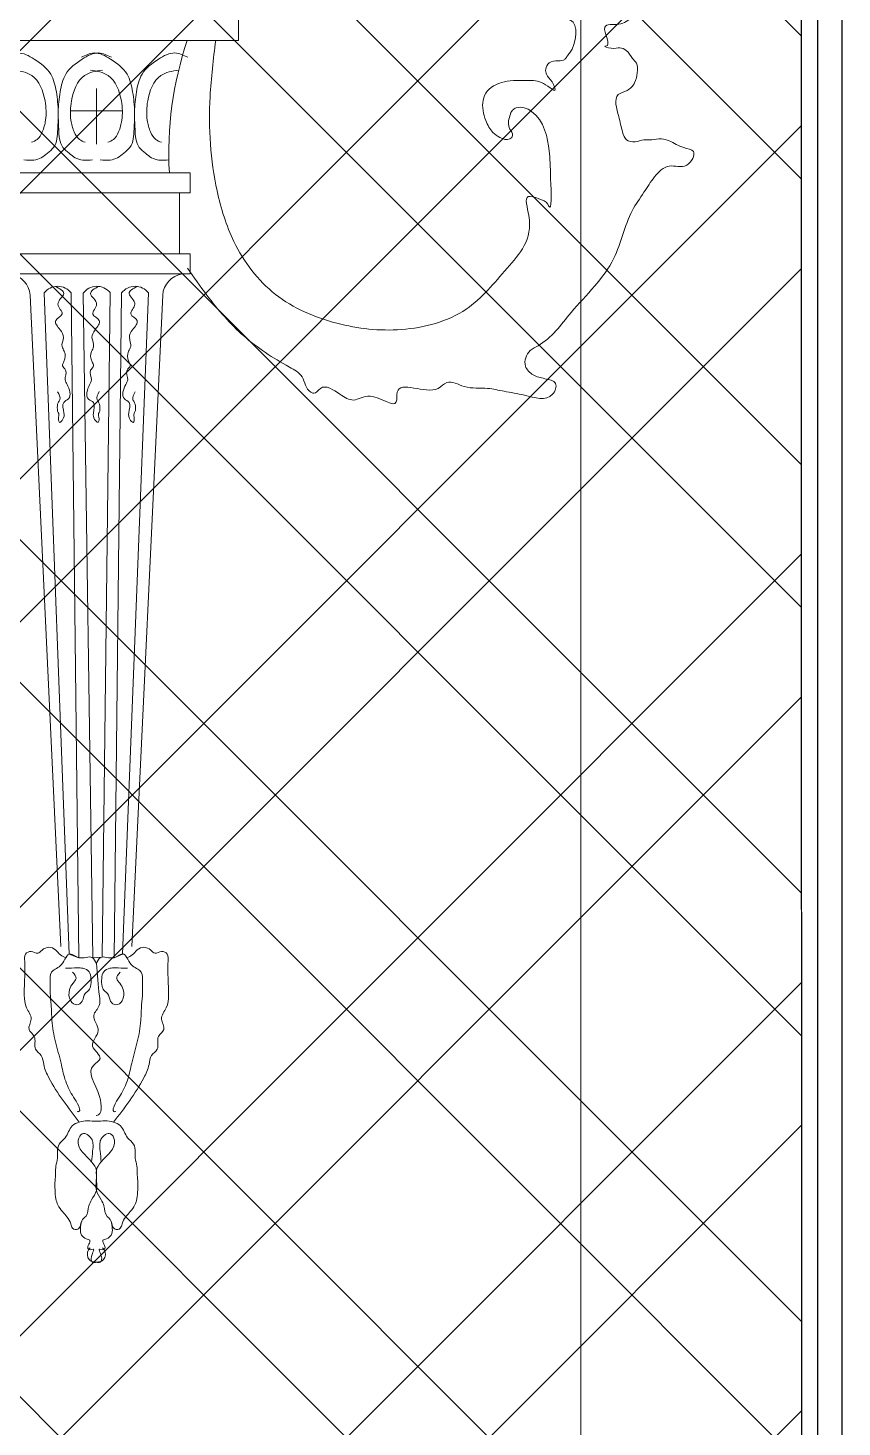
# Model space of a CAD drawing. Header units: inches. Extents: x -12478 to 399182, y -16583 to 525552.
# Drawn here: x 6729.5 to 6981.5, y 20354.8 to 20787.7 of the extents above; entities that cross this region are included whole.
import ezdxf

# ---------------------------------------------------------------- set-up
doc = ezdxf.new("R2010")
doc.units = ezdxf.units.IN
doc.header["$LTSCALE"] = 1000
doc.header["$MEASUREMENT"] = 0
doc.layers.add('8', color=8, linetype='Continuous')
doc.layers.add('brass', color=40, linetype='Continuous')
doc.layers.add('A-GLAZ', color=134, linetype='Continuous', lineweight=18)
doc.layers.add('Wood treillis', color=111, linetype='Continuous', lineweight=0)

# ---------------------------------------------------------------- blocks, each defined once
blk = doc.blocks.new('wall light bronze shadex2')
at = {"layer": 'brass', "color": 1, "lineweight": 0}
for p, q in [((44848.00347421972, 20719.35540843482, 8.133822380670224e-08), (44848.00347421972, 20736.57439663584, 8.133822380670224e-08)), ((44839.9494349842, 20729.64902207125, 8.133822380670224e-08), (44856.05751345524, 20729.64902207125, 8.133822380670224e-08))]:
    blk.add_line(p, q, dxfattribs=at)
at = {"layer": 'brass', "lineweight": 0, "elevation": 8.133822380670224e-08}
for points in [[(44891.96584268559, 20759.1681829001), (44804.04110575384, 20759.1681829001), (44804.04110575384, 20751.4096143681), (44891.96584268559, 20751.4096143681)], [(44877.08575508745, 20710.41267834492), (44818.92119335198, 20710.41267834492), (44818.92119335198, 20704.29017419671), (44877.08575508745, 20704.29017419671)], [(44873.69321257582, 20704.29017419671), (44822.31373586362, 20704.29017419671), (44822.31373586362, 20685.36960586489), (44873.69321257582, 20685.36960586489)], [(44877.08575508745, 20685.36960586489), (44818.92119335198, 20685.36960586489), (44818.92119335198, 20679.17860490154), (44877.08575508745, 20679.17860490154)]]:
    blk.add_lwpolyline(points, close=True, dxfattribs=at)
for points in [[(44821.38422220758, 20679.17860490154, -0.3559020520717641), (44827.4643508694, 20672.61795149169), (44836.98385279487, 20471.02389760107)], [(44874.62272623186, 20679.17860490154, 0.3559020520717641), (44868.54259757003, 20672.61795149169), (44859.02309564456, 20471.02389760107)], [(44831.86221911512, 20673.32365161683, -0.4867066003153375), (44840.19079966219, 20673.32365161683), (44842.53115934457, 20467.57966686551), (44839.55200193181, 20468.68103889803), (44831.86221911512, 20673.32365161683)], [(44852.21872081548, 20673.43187788439, 0.4867066003153375), (44843.89291840681, 20673.21677748757), (44846.89000391075, 20467.51614310224), (44849.80662282796, 20467.79451089944), (44852.21872081548, 20673.43187788439)], [(44864.14472932431, 20673.32365161683, 0.4867066003153375), (44855.81614877724, 20673.32365161683), (44853.47578909487, 20467.57966686551), (44856.11376013418, 20468.72536960255), (44864.14472932431, 20673.32365161683)]]:
    blk.add_lwpolyline(points, format="xyb", dxfattribs=at)
at = {"layer": 'brass', "lineweight": 0}
blk.add_arc((44979.08059553768, 20716.65426636677, 8.133822380670224e-08), 108.6617351266015, 161.3462063263473, 183.2929126112351, dxfattribs=at)
for points, knots in [([(44884.94007830559, 20751.43888303688, 8.133822380670224e-08), (44884.22282194022, 20745.64875075427, 8.133822380670224e-08), (44882.30680827933, 20730.18151604217, 8.133822380670224e-08), (44883.66232732389, 20708.83764034188, 8.133822380670224e-08), (44890.21788598921, 20687.51048942457, 8.133822380670224e-08), (44902.3731034938, 20671.33471838722, 8.133822380670224e-08), (44921.99169083966, 20663.00882006775, 8.133822380670224e-08), (44942.64277668841, 20660.69502330864, 8.133822380670224e-08), (44962.89931398938, 20665.99725295547, 8.133822380670224e-08), (44974.9405104115, 20681.0923310664, 8.133822380670224e-08), (44984.47689387085, 20691.09710817967, 8.133822380670224e-08), (44979.92031933481, 20704.27732411425, 8.133822380670224e-08), (44985.09541457448, 20702.37989265024, 8.133822380670224e-08), (44987.37317914027, 20701.66922618347, 8.133822380670224e-08), (44989.13057014594, 20697.69664140884, 8.133822380670224e-08), (44988.47199273871, 20711.13773199294, 8.133822380670224e-08), (44988.51372499895, 20717.53359273244, 8.133822380670224e-08), (44986.2203760197, 20728.76855777374, 8.133822380670224e-08), (44979.07404183501, 20731.24554589632, 8.133822380670224e-08), (44976.57691518899, 20729.85249369178, 8.133822380670224e-08), (44975.72599505406, 20727.44868815795, 8.133822380670224e-08), (44975.17161503335, 20724.56144981648, 8.133822380670224e-08), (44977.39305184831, 20722.29405785647, 8.133822380670224e-08), (44975.59306361574, 20720.247364263, 8.133822380670224e-08), (44972.95623168897, 20721.28304584353, 8.133822380670224e-08), (44970.21252656916, 20723.08723722382, 8.133822380670224e-08), (44968.151041316, 20727.21546408449, 8.133822380670224e-08), (44967.04835751546, 20731.91531727524, 8.133822380670224e-08), (44968.83717824668, 20736.00391695595, 8.133822380670224e-08), (44971.19299046618, 20737.6250872825, 8.133822380670224e-08), (44973.97780639698, 20738.62438428184, 8.133822380670224e-08), (44976.79427982747, 20739.14118093818, 8.133822380670224e-08), (44979.91224218344, 20738.98922231311, 8.133822380670224e-08), (44983.6854451324, 20739.14542701305, 8.133822380670224e-08), (44986.58124228716, 20738.45269404803, 8.133822380670224e-08), (44990.76488666299, 20734.86275733903, 8.133822380670224e-08), (44989.09419813149, 20739.17765724694, 8.133822380670224e-08), (44987.32633321318, 20740.38856541273, 8.133822380670224e-08), (44986.92431081247, 20742.77737375991, 8.133822380670224e-08), (44988.17303539054, 20745.00028228582, 8.133822380670224e-08), (44990.69080350551, 20745.13945091363, 8.133822380670224e-08), (44992.92693477053, 20745.15080900146, 8.133822380670224e-08), (44993.68076844637, 20746.57143652707, 8.133822380670224e-08), (44996.54024426333, 20749.47118362257, 8.133822380670224e-08), (44997.72857587141, 20758.8276341527, 8.133822380670224e-08), (44991.43601795685, 20757.69003900743, 8.133822380670224e-08), (44988.78242371343, 20758.49776534224, 8.133822380670224e-08), (44986.59539058895, 20760.89003289588, 8.133822380670224e-08), (44985.26731892305, 20763.5483284697, 8.133822380670224e-08), (44983.16606153206, 20766.60273703145, 8.133822380670224e-08), (44983.36594148447, 20770.6662844364, 8.133822380670224e-08), (44980.65270610155, 20774.13351456914, 8.133822380670224e-08), (44978.36899729509, 20777.96968561215, 8.133822380670224e-08), (44974.64674495149, 20780.92220036536, 8.133822380670224e-08), (44971.23473601205, 20784.16413264508, 8.133822380670224e-08), (44966.40633385209, 20785.50454073487, 8.133822380670224e-08), (44963.21147791955, 20787.8169922841, 8.133822380670224e-08), (44959.35609498928, 20787.53765551493, 8.133822380670224e-08), (44956.34190893546, 20787.41144380385, 8.133822380670224e-08), (44953.20061917043, 20785.56216696524, 8.133822380670224e-08), (44949.39128642245, 20788.10908483385, 8.133822380670224e-08), (44950.2447737798, 20791.95576833259, 8.133822380670224e-08), (44950.82767053173, 20794.54516629839, 8.133822380670224e-08), (44953.43719483555, 20796.61074141009, 8.133822380670224e-08), (44947.01494501795, 20798.47066637576, 8.133822380670224e-08), (44945.55007504712, 20802.12346182171, 8.133822380670224e-08), (44942.5821926001, 20804.35309308166, 8.133822380670224e-08), (44941.35143613464, 20806.52877464711, 8.133822380670224e-08), (44940.97584730261, 20809.10254552242, 8.133822380670224e-08), (44939.74832783222, 20812.65431616013, 8.133822380670224e-08), (44960.39254362648, 20811.69997070738, 8.133822380670224e-08), (44972.40920941857, 20813.14069469154, 8.133822380670224e-08), (44995.11553367347, 20812.28253425796, 8.133822380670224e-08), (44986.82579207493, 20814.78666794321, 8.133822380670224e-08), (44991.53474542582, 20822.0344251219, 8.133822380670224e-08), (44983.87770684647, 20822.87796484693, 8.133822380670224e-08), (44981.5258655889, 20826.56515450422, 8.133822380670224e-08), (44978.26904292816, 20832.27285178578, 8.133822380670224e-08), (44982.75949843654, 20832.46622159461, 8.133822380670224e-08), (44986.33206421075, 20835.82973710387, 8.133822380670224e-08), (44985.07127033621, 20844.64794265151, 8.133822380670224e-08), (44985.89764980856, 20854.51913331705, 8.133822380670224e-08), (44985.31944276235, 20857.12729855557, 8.133822380670224e-08)], [0, 0, 0, 0, 17.49990236424679, 46.74765343781912, 63.26857973167697, 84.04651770260459, 104.9968085360046, 125.1362553242204, 146.1506047287612, 164.0126778432578, 181.6792841947638, 187.5601572335103, 190.8927374655013, 194.217492041175, 194.7043210282815, 203.001207882093, 211.7185823916401, 225.0691776796433, 229.984227720652, 231.254333007223, 233.2014671870103, 237.337021683733, 239.4809801364871, 240.8751809892316, 243.9564269965668, 246.6149228054276, 250.9089820743716, 257.2809823293633, 260.3979279620614, 263.66487813057, 265.52609566903, 269.2868791018734, 272.1191799529949, 274.9514808041164, 280.256479546747, 282.7965255007319, 285.5499941447496, 288.511571903655, 290.0506630043465, 292.2921644893511, 295.1987644437053, 297.2072537445478, 298.2959665681403, 299.6902873824785, 309.9226159843792, 313.4154182033601, 316.17102412307, 318.0188424101516, 322.9114096504285, 325.1529111354332, 328.9104627801721, 334.3661530256207, 337.8087960567926, 342.2770728760573, 348.5062222060237, 351.5404366829731, 357.2041057687749, 359.600727082565, 362.897571805541, 366.2795491896837, 369.6330586960723, 373.8563514476156, 376.7807739625196, 377.5955391510632, 382.7852211560331, 387.4104144304287, 390.6697946211021, 393.5048069214281, 394.4836818203177, 398.8989824592128, 399.9276940829084, 450.4305295796378, 451.447371072428, 455.4887959571391, 462.3072169877443, 467.1881388272978, 472.2542057302178, 477.2141088400945, 480.1267656229597, 482.5364829512653, 495.4119164569989, 503.725902422251, 503.725902422251, 503.725902422251, 503.725902422251]), ([(44876.19385957652, 20681.01311356975, 8.133822380670224e-08), (44878.15735980279, 20678.18748885044, 8.133822380670224e-08), (44883.35322549821, 20670.71024675449, 8.133822380670224e-08), (44893.20098359491, 20659.3022316264, 8.133822380670224e-08), (44903.91616653816, 20652.33163978771, 8.133822380670224e-08), (44912.54153260598, 20647.85058476529, 8.133822380670224e-08), (44912.77828849214, 20643.15442197805, 8.133822380670224e-08), (44915.87316559326, 20641.8980759044, 8.133822380670224e-08), (44918.14753835002, 20645.66723292464, 8.133822380670224e-08), (44923.02778864702, 20642.1243390323, 8.133822380670224e-08), (44927.81370270126, 20639.12854469917, 8.133822380670224e-08), (44933.2140288163, 20643.42859881772, 8.133822380670224e-08), (44941.6217242475, 20636.38321198389, 8.133822380670224e-08), (44940.17389935041, 20647.52542564092, 8.133822380670224e-08), (44951.78379187024, 20640.56275344734, 8.133822380670224e-08), (44956.88802763906, 20646.84764492747, 8.133822380670224e-08), (44962.56649830777, 20643.35273383742, 8.133822380670224e-08), (44968.41191604139, 20644.21289644387, 8.133822380670224e-08), (44974.69748159165, 20642.65483059015, 8.133822380670224e-08), (44980.95054156783, 20641.87241453528, 8.133822380670224e-08), (44988.67514734161, 20639.09365875072, 8.133822380670224e-08), (44991.16126471228, 20645.94583422544, 8.133822380670224e-08), (44986.56092625966, 20646.78678180082, 8.133822380670224e-08), (44983.26018863171, 20647.58911316745, 8.133822380670224e-08), (44979.80396602355, 20650.82135517909, 8.133822380670224e-08), (44981.50273339641, 20655.44874896294, 8.133822380670224e-08), (44988.37956275379, 20658.49657749868, 8.133822380670224e-08), (44996.0129904727, 20669.48563731472, 8.133822380670224e-08), (45009.14977521871, 20681.3367629586, 8.133822380670224e-08), (45011.86427277442, 20696.3900996378, 8.133822380670224e-08), (45017.45602107934, 20704.19214418543, 8.133822380670224e-08), (45020.48821589359, 20709.19742722098, 8.133822380670224e-08), (45025.03009554814, 20713.77037027718, 8.133822380670224e-08), (45030.75974682478, 20711.06561278961, 8.133822380670224e-08), (45034.42118252972, 20717.5850281795, 8.133822380670224e-08), (45028.87475669952, 20718.15547893852, 8.133822380670224e-08), (45026.25353233602, 20720.19188887588, 8.133822380670224e-08), (45022.75245685631, 20721.24387099067, 8.133822380670224e-08), (45020.15564910031, 20720.47999472782, 8.133822380670224e-08), (45017.36420728942, 20720.89833818753, 8.133822380670224e-08), (45014.93037859532, 20719.80449215774, 8.133822380670224e-08), (45011.76035112033, 20720.2365068434, 8.133822380670224e-08), (45010.61189876544, 20723.94882997142, 8.133822380670224e-08), (45009.78076103719, 20728.04906048092, 8.133822380670224e-08), (45007.6735614899, 20734.73495183263, 8.133822380670224e-08), (45012.59893991952, 20735.73744789543, 8.133822380670224e-08), (45014.95126587894, 20738.16543846806, 8.133822380670224e-08), (45015.46883797695, 20741.31249517883, 8.133822380670224e-08), (45015.68504156155, 20744.26913057703, 8.133822380670224e-08), (45013.56544585354, 20746.11714627159, 8.133822380670224e-08), (45012.62211333134, 20748.34085992216, 8.133822380670224e-08), (45009.70471272781, 20749.48710374645, 8.133822380670224e-08), (45008.3588244275, 20748.48407527681, 8.133822380670224e-08), (45004.86078663063, 20749.67258156761, 8.133822380670224e-08), (45007.73589911013, 20749.58678240143, 8.133822380670224e-08), (45002.76990488759, 20757.28385451657, 8.133822380670224e-08), (45010.43520232614, 20755.73838674633, 8.133822380670224e-08), (45013.92398299399, 20758.69937275504, 8.133822380670224e-08), (45017.53710484246, 20761.93973428261, 8.133822380670224e-08), (45019.0937591553, 20766.12534126517, 8.133822380670224e-08), (45020.51719573207, 20770.20688537401, 8.133822380670224e-08), (45020.97875136186, 20774.48494829712, 8.133822380670224e-08), (45022.32848217289, 20778.41871843643, 8.133822380670224e-08), (45024.27403646654, 20781.21181240798, 8.133822380670224e-08), (45026.65153297042, 20783.13369898239, 8.133822380670224e-08), (45029.30427335542, 20784.33907175574, 8.133822380670224e-08), (45032.18234930909, 20785.45264816931, 8.133822380670224e-08), (45034.84415772241, 20787.05034405099, 8.133822380670224e-08), (45038.79629919927, 20788.79061339364, 8.133822380670224e-08), (45043.15023417307, 20786.33007716878, 8.133822380670224e-08), (45047.9406404773, 20789.16869047217, 8.133822380670224e-08), (45047.65795373305, 20792.64672990798, 8.133822380670224e-08), (45046.85993449943, 20795.45529326246, 8.133822380670224e-08), (45049.54809717844, 20797.00698791293, 8.133822380670224e-08), (45052.17161951843, 20798.73109673456, 8.133822380670224e-08), (45053.71441476158, 20802.07846946589, 8.133822380670224e-08), (45056.91177008204, 20803.97286323528, 8.133822380670224e-08), (45055.85784906222, 20807.52090138591, 8.133822380670224e-08), (45058.70923188901, 20808.02135992108, 8.133822380670224e-08), (45057.94631214496, 20810.36366022562, 8.133822380670224e-08), (45057.6469707284, 20812.2113028533, 8.133822380670224e-08), (45057.17771168365, 20812.21298774422, 8.133822380670224e-08), (45056.98083152068, 20812.187220218, 8.133822380670224e-08)], [0, 0, 0, 0, 10.34061531667933, 27.36360692744127, 44.45670913771243, 49.38696514434559, 54.9032686283187, 55.85404338538449, 58.43995133133453, 64.71855638917503, 69.29818049417028, 74.54956407391252, 82.86643187910674, 85.88560111345743, 98.57255070461774, 101.8242716762248, 107.3688551076942, 114.6107475445706, 119.8016303294233, 126.2299894087131, 134.9556624571662, 138.3812185638635, 142.0140283636483, 145.8173094894347, 149.4365258323661, 154.4729694667054, 157.3090718278912, 171.7613640410869, 193.1645984939059, 208.9551626167589, 215.7082105453026, 221.5431032482593, 227.1348227953196, 232.5559432323876, 237.2591929875724, 240.4975388641378, 245.4742089933023, 247.9537614441772, 250.9758779560257, 253.3815199474671, 256.1538190055032, 258.926118063511, 261.6136583464349, 266.5686363860819, 273.360926876094, 276.3932758252691, 279.7109624631468, 282.9339259817344, 285.941502112813, 287.7937388921226, 290.9484496421396, 293.0547774704204, 295.7961274975786, 297.7342978440554, 297.8646178466423, 303.7325527010937, 308.2198015703535, 312.8284820115725, 317.9003864042899, 322.342112076896, 326.0040098111064, 330.8697660724484, 335.1722410241978, 338.3349715073404, 340.9482782634625, 344.2382558026624, 347.0395182777287, 350.1660857678883, 353.655840844064, 359.2791719453254, 363.508542174857, 367.2399023869613, 369.0300954866716, 371.4408439785788, 375.1390282824108, 378.7389540920968, 382.0816084946714, 385.2287463690447, 386.1022291683296, 389.5097345158137, 390.3827487254714, 390.918894339993, 390.918894339993, 390.918894339993, 390.918894339993])]:
    blk.add_open_spline(points, degree=3, knots=knots, dxfattribs=at)
for points in [[(44819.74058654527, 20746.24078101111, 8.133822380670224e-08), (44823.67072305864, 20747.54953766599, 8.133822380670224e-08), (44828.76529470547, 20745.65906621902, 8.133822380670224e-08), (44833.85986635226, 20741.00561888853, 8.133822380670224e-08), (44835.60661501703, 20735.4795993699, 8.133822380670224e-08), (44836.18892854837, 20729.37186505918, 8.133822380670224e-08), (44836.04344613018, 20723.99130811435, 8.133822380670224e-08), (44834.73333664929, 20718.31989377348, 8.133822380670224e-08), (44832.84110556634, 20716.57481714877, 8.133822380670224e-08), (44830.94868255407, 20715.1205979201, 8.133822380670224e-08), (44828.61981228728, 20714.39348830577, 8.133822380670224e-08), (44825.56583579557, 20714.45530359101, 8.133822380670224e-08)], [(44852.64164034124, 20746.24078101111, 8.133822380670224e-08), (44848.71150382786, 20747.54953766599, 8.133822380670224e-08), (44843.61693218104, 20745.65906621902, 8.133822380670224e-08), (44838.52236053424, 20741.00561888853, 8.133822380670224e-08), (44836.77561186947, 20735.4795993699, 8.133822380670224e-08), (44836.19329833813, 20729.37186505918, 8.133822380670224e-08), (44836.33878075632, 20723.99130811435, 8.133822380670224e-08), (44837.64889023721, 20718.31989377348, 8.133822380670224e-08), (44839.54112132017, 20716.57481714877, 8.133822380670224e-08), (44841.43354433243, 20715.1205979201, 8.133822380670224e-08), (44843.76241459922, 20714.39348830577, 8.133822380670224e-08), (44846.81639109094, 20714.45530359101, 8.133822380670224e-08)], [(44843.3653080982, 20746.24078101111, 8.133822380670224e-08), (44847.29544461157, 20747.54953766599, 8.133822380670224e-08), (44852.3900162584, 20745.65906621902, 8.133822380670224e-08), (44857.48458790519, 20741.00561888853, 8.133822380670224e-08), (44859.23133656996, 20735.4795993699, 8.133822380670224e-08), (44859.8136501013, 20729.37186505918, 8.133822380670224e-08), (44859.66816768311, 20723.99130811435, 8.133822380670224e-08), (44858.35805820222, 20718.31989377348, 8.133822380670224e-08), (44856.46582711927, 20716.57481714877, 8.133822380670224e-08), (44854.573404107, 20715.1205979201, 8.133822380670224e-08), (44852.24453384021, 20714.39348830577, 8.133822380670224e-08), (44849.1905573485, 20714.45530359101, 8.133822380670224e-08)], [(44876.26636189417, 20746.24078101111, 8.133822380670224e-08), (44872.33622538079, 20747.54953766599, 8.133822380670224e-08), (44867.24165373397, 20745.65906621902, 8.133822380670224e-08), (44862.14708208717, 20741.00561888853, 8.133822380670224e-08), (44860.4003334224, 20735.4795993699, 8.133822380670224e-08), (44859.81801989106, 20729.37186505918, 8.133822380670224e-08), (44859.96350230925, 20723.99130811435, 8.133822380670224e-08), (44861.27361179014, 20718.31989377348, 8.133822380670224e-08), (44863.1658428731, 20716.57481714877, 8.133822380670224e-08), (44865.05826588536, 20715.1205979201, 8.133822380670224e-08), (44867.38713615215, 20714.39348830577, 8.133822380670224e-08), (44870.44111264386, 20714.45530359101, 8.133822380670224e-08)], [(44822.52247478891, 20742.28299483926, 8.133822380670224e-08), (44828.03749875591, 20740.56929891869, 8.133822380670224e-08), (44832.11330961681, 20732.71655573481, 8.133822380670224e-08), (44832.258792035, 20726.75428399789, 8.133822380670224e-08), (44831.23983931976, 20723.11880367778, 8.133822380670224e-08), (44829.63876500249, 20720.79201226097, 8.133822380670224e-08), (44827.89201633773, 20719.9195078244, 8.133822380670224e-08)], [(44849.8597520976, 20742.28299483926, 8.133822380670224e-08), (44844.34472813059, 20740.56929891869, 8.133822380670224e-08), (44840.26891726969, 20732.71655573481, 8.133822380670224e-08), (44840.12343485151, 20726.75428399789, 8.133822380670224e-08), (44841.14238756675, 20723.11880367778, 8.133822380670224e-08), (44842.74346188401, 20720.79201226097, 8.133822380670224e-08), (44844.49021054878, 20719.9195078244, 8.133822380670224e-08)], [(44846.14719634184, 20742.28299483926, 8.133822380670224e-08), (44851.66222030884, 20740.56929891869, 8.133822380670224e-08), (44855.73803116974, 20732.71655573481, 8.133822380670224e-08), (44855.88351358793, 20726.75428399789, 8.133822380670224e-08), (44854.86456087269, 20723.11880367778, 8.133822380670224e-08), (44853.26348655542, 20720.79201226097, 8.133822380670224e-08), (44851.51673789066, 20719.9195078244, 8.133822380670224e-08)], [(44873.48447365053, 20742.28299483926, 8.133822380670224e-08), (44867.96944968352, 20740.56929891869, 8.133822380670224e-08), (44863.89363882262, 20732.71655573481, 8.133822380670224e-08), (44863.74815640444, 20726.75428399789, 8.133822380670224e-08), (44864.76710911968, 20723.11880367778, 8.133822380670224e-08), (44866.36818343694, 20720.79201226097, 8.133822380670224e-08), (44868.11493210171, 20719.9195078244, 8.133822380670224e-08)], [(44835.28865487555, 20675.2987421351, 8.133822380670224e-08), (44837.88764792313, 20673.12283602822, 8.133822380670224e-08), (44836.08869448562, 20669.78539476825, 8.133822380670224e-08), (44837.37366122669, 20666.79030208088, 8.133822380670224e-08), (44835.40350684324, 20664.73648165142, 8.133822380670224e-08), (44836.77407405731, 20661.91252937458, 8.133822380670224e-08), (44837.80185552085, 20659.51642812406, 8.133822380670224e-08), (44837.37366122669, 20656.69240809567, 8.133822380670224e-08), (44838.05884886907, 20655.23764685462, 8.133822380670224e-08), (44837.97324839611, 20652.07141375672, 8.133822380670224e-08), (44837.54486217264, 20650.7877929262, 8.133822380670224e-08), (44838.48723509254, 20649.41853413887, 8.133822380670224e-08), (44838.31584221729, 20646.4234414515, 8.133822380670224e-08), (44838.9154293867, 20644.96868021045, 8.133822380670224e-08), (44839.34381561015, 20640.51875853047, 8.133822380670224e-08), (44837.88764792313, 20639.40627811048, 8.133822380670224e-08), (44837.97324839611, 20636.15447480731, 8.133822380670224e-08), (44837.63065457491, 20634.18622458312, 8.133822380670224e-08), (44836.60268118205, 20633.24488457366, 8.133822380670224e-08), (44836.26008736088, 20634.35736499365, 8.133822380670224e-08), (44836.34568783383, 20635.98333439678, 8.133822380670224e-08), (44836.00309401266, 20636.6678960389, 8.133822380670224e-08), (44835.91749353967, 20637.26695522731, 8.133822380670224e-08), (44836.17448688789, 20639.32070790522, 8.133822380670224e-08), (44836.68828165501, 20640.26204791468, 8.133822380670224e-08), (44836.00309401266, 20642.74371937046, 8.133822380670224e-08)], [(44848.74241777706, 20675.31781578387, 8.133822380670224e-08), (44846.20048831033, 20673.07551187193, 8.133822380670224e-08), (44848.0850370295, 20669.78564504193, 8.133822380670224e-08), (44846.87785250321, 20666.75836486806, 8.133822380670224e-08), (44848.90039327175, 20664.75611226395, 8.133822380670224e-08), (44847.60321682065, 20661.89770462947, 8.133822380670224e-08), (44846.63766176483, 20659.47585835571, 8.133822380670224e-08), (44847.13864856455, 20656.66383920556, 8.133822380670224e-08), (44846.49126127297, 20655.19186703584, 8.133822380670224e-08), (44846.65860679023, 20652.02890087272, 8.133822380670224e-08), (44847.12000190786, 20650.75677205124, 8.133822380670224e-08), (44846.21330687439, 20649.36363154752, 8.133822380670224e-08), (44846.46199617114, 20646.37396444944, 8.133822380670224e-08), (44845.90018079905, 20644.90420306409, 8.133822380670224e-08), (44845.58686460824, 20640.4447018948, 8.133822380670224e-08), (44847.07127835028, 20639.37020068027, 8.133822380670224e-08), (44847.06969003122, 20636.11727128653, 8.133822380670224e-08), (44847.46300313511, 20634.15852569976, 8.133822380670224e-08), (44848.51494540912, 20633.24404893024, 8.133822380670224e-08), (44848.82869316806, 20634.36500635804, 8.133822380670224e-08), (44848.70112769855, 20635.9882226073, 8.133822380670224e-08), (44849.02592722055, 20636.68140399675, 8.133822380670224e-08), (44849.09602737168, 20637.28247414323, 8.133822380670224e-08), (44848.78607793444, 20639.3289044473, 8.133822380670224e-08), (44848.24814277324, 20640.2566607938, 8.133822380670224e-08), (44848.86900828314, 20642.75520063505, 8.133822380670224e-08)], [(44860.71829356388, 20675.2987421351, 8.133822380670224e-08), (44858.11930051631, 20673.12283602822, 8.133822380670224e-08), (44859.91825395382, 20669.78539476825, 8.133822380670224e-08), (44858.63328721274, 20666.79030208088, 8.133822380670224e-08), (44860.60344159619, 20664.73648165142, 8.133822380670224e-08), (44859.23287438213, 20661.91252937458, 8.133822380670224e-08), (44858.20509291858, 20659.51642812406, 8.133822380670224e-08), (44858.63328721274, 20656.69240809567, 8.133822380670224e-08), (44857.94809957036, 20655.23764685462, 8.133822380670224e-08), (44858.03370004332, 20652.07141375672, 8.133822380670224e-08), (44858.46208626679, 20650.7877929262, 8.133822380670224e-08), (44857.51971334689, 20649.41853413887, 8.133822380670224e-08), (44857.69110622215, 20646.4234414515, 8.133822380670224e-08), (44857.09151905273, 20644.96868021045, 8.133822380670224e-08), (44856.66313282929, 20640.51875853047, 8.133822380670224e-08), (44858.11930051631, 20639.40627811048, 8.133822380670224e-08), (44858.03370004332, 20636.15447480731, 8.133822380670224e-08), (44858.37629386452, 20634.18622458312, 8.133822380670224e-08), (44859.40426725739, 20633.24488457366, 8.133822380670224e-08), (44859.74686107856, 20634.35736499365, 8.133822380670224e-08), (44859.6612606056, 20635.98333439678, 8.133822380670224e-08), (44860.00385442677, 20636.6678960389, 8.133822380670224e-08), (44860.08945489976, 20637.26695522731, 8.133822380670224e-08), (44859.83246155154, 20639.32070790522, 8.133822380670224e-08), (44859.31866678443, 20640.26204791468, 8.133822380670224e-08), (44860.00385442677, 20642.74371937046, 8.133822380670224e-08)], [(44838.50839154518, 20467.49629636785, 8.133822380670224e-08), (44836.9399009825, 20468.43091035174, 8.133822380670224e-08), (44835.33134142209, 20470.03790932141, 8.133822380670224e-08), (44833.32049802456, 20470.841442682, 8.133822380670224e-08), (44831.17568796758, 20469.90403226234, 8.133822380670224e-08), (44829.83525365543, 20468.96655409112, 8.133822380670224e-08), (44827.82460218725, 20469.50226558203, 8.133822380670224e-08), (44826.08188403801, 20468.69873222143, 8.133822380670224e-08), (44825.81375878972, 20466.42207695024, 8.133822380670224e-08), (44825.81375878972, 20461.60094453816, 8.133822380670224e-08), (44825.67979213024, 20455.97627876548, 8.133822380670224e-08), (44826.3500092863, 20452.09262452463, 8.133822380670224e-08), (44827.82460218725, 20448.61066921252, 8.133822380670224e-08), (44827.15438503119, 20445.39660352167, 8.133822380670224e-08), (44828.7629445916, 20443.25389306108, 8.133822380670224e-08), (44829.16503649937, 20439.23629400961, 8.133822380670224e-08), (44830.90775464861, 20437.36140541871, 8.133822380670224e-08), (44831.71193846416, 20434.5490386566, 8.133822380670224e-08), (44833.32049802456, 20430.39749479452, 8.133822380670224e-08), (44842.70392206813, 20416.73763091891, 8.133822380670224e-08)], [(44857.49855689425, 20467.49629636785, 8.133822380670224e-08), (44859.06704745693, 20468.43091035174, 8.133822380670224e-08), (44860.67560701734, 20470.03790932141, 8.133822380670224e-08), (44862.68645041487, 20470.841442682, 8.133822380670224e-08), (44864.83126047185, 20469.90403226234, 8.133822380670224e-08), (44866.171694784, 20468.96655409112, 8.133822380670224e-08), (44868.18234625219, 20469.50226558203, 8.133822380670224e-08), (44869.92506440142, 20468.69873222143, 8.133822380670224e-08), (44870.19318964971, 20466.42207695024, 8.133822380670224e-08), (44870.19318964971, 20461.60094453816, 8.133822380670224e-08), (44870.3271563092, 20455.97627876548, 8.133822380670224e-08), (44869.65693915314, 20452.09262452463, 8.133822380670224e-08), (44868.18234625219, 20448.61066921252, 8.133822380670224e-08), (44868.85256340825, 20445.39660352167, 8.133822380670224e-08), (44867.24400384784, 20443.25389306108, 8.133822380670224e-08), (44866.84191194006, 20439.23629400961, 8.133822380670224e-08), (44865.09919379083, 20437.36140541871, 8.133822380670224e-08), (44864.29500997528, 20434.5490386566, 8.133822380670224e-08), (44862.68645041487, 20430.39749479452, 8.133822380670224e-08), (44853.3030263713, 20416.73763091891, 8.133822380670224e-08)], [(44848.00347421972, 20465.75248840024, 8.133822380670224e-08), (44846.72541693384, 20467.62737699114, 8.133822380670224e-08), (44842.53115934457, 20467.57966686552, 8.133822380670224e-08), (44839.55200193181, 20468.68103889803, 8.133822380670224e-08), (44838.28033529465, 20467.09166550021, 8.133822380670224e-08), (44836.8057423937, 20465.08289985026, 8.133822380670224e-08), (44835.19718283329, 20464.01154461997, 8.133822380670224e-08), (44834.12487376946, 20463.07406644875, 8.133822380670224e-08), (44833.72258993237, 20459.99387781695, 8.133822380670224e-08), (44833.72258993237, 20456.64593506701, 8.133822380670224e-08), (44833.99071518065, 20453.03003494431, 8.133822380670224e-08), (44834.25884042894, 20448.20890253223, 8.133822380670224e-08), (44835.33134142209, 20441.51288152926, 8.133822380670224e-08), (44837.07386764199, 20434.95080533691, 8.133822380670224e-08), (44838.28033529465, 20429.99579586577, 8.133822380670224e-08), (44840.55911201112, 20425.04071864307, 8.133822380670224e-08), (44842.16767157156, 20422.36229669158, 8.133822380670224e-08), (44842.56995540865, 20419.95176436131, 8.133822380670224e-08), (44842.03370491207, 20419.95176436131, 8.133822380670224e-08)], [(44848.00347421972, 20465.75248840024, 8.133822380670224e-08), (44848.97122877086, 20455.69802315739, 8.133822380670224e-08), (44848.88965881343, 20452.76336485093, 8.133822380670224e-08), (44847.17611391957, 20449.74713368055, 8.133822380670224e-08), (44848.56318705442, 20445.01902414404, 8.133822380670224e-08), (44846.84964216056, 20440.20934174359, 8.133822380670224e-08), (44849.13436868569, 20436.37792394633, 8.133822380670224e-08), (44847.17611391957, 20434.33995737913, 8.133822380670224e-08), (44848.96335966909, 20424.6380034411, 8.133822380670224e-08), (44848.00347421972, 20418.79334839171, 8.133822380670224e-08), (44847.93711364002, 20418.79334839171, 8.133822380670224e-08)], [(44848.00347421972, 20465.75248840024, 8.133822380670224e-08), (44849.28153150559, 20467.62737699114, 8.133822380670224e-08), (44853.47578909487, 20467.57966686552, 8.133822380670224e-08), (44856.45494650762, 20468.68103889803, 8.133822380670224e-08), (44857.72661314478, 20467.09166550021, 8.133822380670224e-08), (44859.20120604573, 20465.08289985026, 8.133822380670224e-08), (44860.80976560614, 20464.01154461997, 8.133822380670224e-08), (44861.88207466998, 20463.07406644875, 8.133822380670224e-08), (44862.28435850707, 20459.99387781695, 8.133822380670224e-08), (44862.28435850707, 20456.64593506701, 8.133822380670224e-08), (44862.01623325878, 20453.03003494431, 8.133822380670224e-08), (44861.74810801049, 20448.20890253223, 8.133822380670224e-08), (44860.67560701734, 20441.51288152926, 8.133822380670224e-08), (44858.93308079745, 20434.95080533691, 8.133822380670224e-08), (44857.72661314478, 20429.99579586577, 8.133822380670224e-08), (44855.44783642831, 20425.04071864307, 8.133822380670224e-08), (44853.83927686788, 20422.36229669158, 8.133822380670224e-08), (44853.43699303079, 20419.95176436131, 8.133822380670224e-08), (44853.97324352736, 20419.95176436131, 8.133822380670224e-08)], [(44840.65238965656, 20463.13822716481, 8.133822380670224e-08), (44841.71644576, 20461.13027453343, 8.133822380670224e-08), (44840.77061811251, 20459.71291214693, 8.133822380670224e-08), (44839.70656200904, 20457.7050272671, 8.133822380670224e-08), (44840.06124737689, 20454.27971224921, 8.133822380670224e-08), (44841.9529026719, 20452.98044081109, 8.133822380670224e-08), (44843.60810105501, 20454.16162130086, 8.133822380670224e-08), (44844.55392870253, 20456.52384677732, 8.133822380670224e-08), (44845.3815278941, 20457.23252797056, 8.133822380670224e-08), (44846.20912708568, 20458.64989035707, 8.133822380670224e-08), (44846.32735554162, 20461.13027453343, 8.133822380670224e-08), (44845.73621326192, 20463.25631811318, 8.133822380670224e-08), (44843.84455796691, 20464.31933990304, 8.133822380670224e-08), (44842.18935958376, 20464.4374308514, 8.133822380670224e-08), (44838.40604899374, 20464.31933990304, 8.133822380670224e-08)], [(44855.35455878287, 20463.13822716481, 8.133822380670224e-08), (44854.29050267943, 20461.13027453343, 8.133822380670224e-08), (44855.23633032692, 20459.71291214693, 8.133822380670224e-08), (44856.30038643039, 20457.7050272671, 8.133822380670224e-08), (44855.94570106255, 20454.27971224921, 8.133822380670224e-08), (44854.05404576754, 20452.98044081109, 8.133822380670224e-08), (44852.39884738442, 20454.16162130086, 8.133822380670224e-08), (44851.4530197369, 20456.52384677732, 8.133822380670224e-08), (44850.62542054533, 20457.23252797056, 8.133822380670224e-08), (44849.79782135376, 20458.64989035707, 8.133822380670224e-08), (44849.67959289781, 20461.13027453343, 8.133822380670224e-08), (44850.27073517752, 20463.25631811318, 8.133822380670224e-08), (44852.16239047253, 20464.31933990304, 8.133822380670224e-08), (44853.81758885567, 20464.4374308514, 8.133822380670224e-08), (44857.60089944569, 20464.31933990304, 8.133822380670224e-08)], [(44848.00347421972, 20416.95606191002, 8.133822380670224e-08), (44842.70392206813, 20416.73763091891, 8.133822380670224e-08), (44840.5385755748, 20415.56336108704, 8.133822380670224e-08), (44838.32447903631, 20411.87699935427, 8.133822380670224e-08), (44836.52053543668, 20409.91091717962, 8.133822380670224e-08), (44835.94666679505, 20407.37138590175, 8.133822380670224e-08), (44835.94666679505, 20405.56912697045, 8.133822380670224e-08), (44835.45456004013, 20403.02959569258, 8.133822380670224e-08), (44835.37260622407, 20400.98160189625, 8.133822380670224e-08), (44835.20850666268, 20398.60589386173, 8.133822380670224e-08), (44835.20850666268, 20395.73864834564, 8.133822380670224e-08), (44835.45456004013, 20392.95338220277, 8.133822380670224e-08), (44836.11057442713, 20391.06921164979, 8.133822380670224e-08), (44837.50455701719, 20389.02121785346, 8.133822380670224e-08), (44838.89853960728, 20387.38278216548, 8.133822380670224e-08), (44840.04646881988, 20385.25287674749, 8.133822380670224e-08), (44840.62052939083, 20383.86024367606, 8.133822380670224e-08), (44842.22467457708, 20383.56721823048, 8.133822380670224e-08), (44843.70943973154, 20386.5337875161, 8.133822380670224e-08), (44844.6992191914, 20387.52268911234, 8.133822380670224e-08), (44845.68899865127, 20390.81893743107, 8.133822380670224e-08), (44846.51391083248, 20392.63183335543, 8.133822380670224e-08), (44848.00347421972, 20395.5984703926, 8.133822380670224e-08), (44848.00347421972, 20399.88362030756, 8.133822380670224e-08), (44848.00347421972, 20401.69651623193, 8.133822380670224e-08), (44846.53612767052, 20404.43733735923, 8.133822380670224e-08), (44842.41079904723, 20411.15104151626, 8.133822380670224e-08), (44843.64106593452, 20413.11400711969, 8.133822380670224e-08), (44846.48622604951, 20411.56818779799, 8.133822380670224e-08), (44846.93783571966, 20410.19391539609, 8.133822380670224e-08), (44846.83956791212, 20407.69320575528, 8.133822380670224e-08), (44846.53612767052, 20404.43733735923, 8.133822380670224e-08)], [(44848.00347421972, 20416.95606191002, 8.133822380670224e-08), (44853.30302637131, 20416.73763091891, 8.133822380670224e-08), (44855.46837286463, 20415.56336108704, 8.133822380670224e-08), (44857.68246940312, 20411.87699935427, 8.133822380670224e-08), (44859.48641300276, 20409.91091717962, 8.133822380670224e-08), (44860.06028164439, 20407.37138590175, 8.133822380670224e-08), (44860.06028164439, 20405.56912697045, 8.133822380670224e-08), (44860.5523883993, 20403.02959569258, 8.133822380670224e-08), (44860.63434221536, 20400.98160189625, 8.133822380670224e-08), (44860.79844177676, 20398.60589386173, 8.133822380670224e-08), (44860.79844177676, 20395.73864834564, 8.133822380670224e-08), (44860.5523883993, 20392.95338220277, 8.133822380670224e-08), (44859.8963740123, 20391.06921164979, 8.133822380670224e-08), (44858.50239142224, 20389.02121785346, 8.133822380670224e-08), (44857.10840883215, 20387.38278216548, 8.133822380670224e-08), (44855.96047961955, 20385.25287674749, 8.133822380670224e-08), (44855.38641904861, 20383.86024367606, 8.133822380670224e-08), (44853.78227386235, 20383.56721823048, 8.133822380670224e-08), (44852.2975087079, 20386.5337875161, 8.133822380670224e-08), (44851.30772924803, 20387.52268911234, 8.133822380670224e-08), (44850.31794978816, 20390.81893743107, 8.133822380670224e-08), (44849.49303760695, 20392.63183335543, 8.133822380670224e-08), (44848.00347421972, 20395.5984703926, 8.133822380670224e-08), (44848.00347421972, 20399.88362030756, 8.133822380670224e-08), (44848.00347421972, 20401.69651623193, 8.133822380670224e-08), (44849.47082076891, 20404.43733735923, 8.133822380670224e-08), (44853.5961493922, 20411.15104151626, 8.133822380670224e-08), (44852.36588250491, 20413.11400711969, 8.133822380670224e-08), (44849.52072238993, 20411.56818779799, 8.133822380670224e-08), (44849.06911271977, 20410.19391539609, 8.133822380670224e-08), (44849.16738052731, 20407.69320575528, 8.133822380670224e-08), (44849.47082076892, 20404.43733735923, 8.133822380670224e-08)], [(44843.47132171127, 20386.10154158008, 8.133822380670224e-08), (44843.4438095643, 20381.77071818076, 8.133822380670224e-08), (44844.82282166807, 20380.63628625917, 8.133822380670224e-08), (44845.95827547544, 20380.15010114993, 8.133822380670224e-08), (44845.39054857176, 20377.5571139006, 8.133822380670224e-08), (44846.12045574373, 20377.15195964289, 8.133822380670224e-08), (44847.01273511328, 20377.39505219751, 8.133822380670224e-08), (44846.3638221108, 20374.55890464201, 8.133822380670224e-08), (44846.85036291568, 20373.34344186889, 8.133822380670224e-08), (44848.00347421972, 20373.34344186889, 8.133822380670224e-08), (44850.25710819637, 20374.15375038431, 8.133822380670224e-08), (44850.41928846466, 20377.23299049443, 8.133822380670224e-08), (44849.9325557305, 20377.80020645522, 8.133822380670224e-08)], [(44852.53562672816, 20386.10154158008, 8.133822380670224e-08), (44852.56313887514, 20381.77071818076, 8.133822380670224e-08), (44851.18412677136, 20380.63628625917, 8.133822380670224e-08), (44850.048672964, 20380.15010114993, 8.133822380670224e-08), (44850.61639986768, 20377.5571139006, 8.133822380670224e-08), (44849.8864926957, 20377.15195964289, 8.133822380670224e-08), (44848.99421332615, 20377.39505219751, 8.133822380670224e-08), (44849.64312632864, 20374.55890464201, 8.133822380670224e-08), (44849.15658552376, 20373.34344186889, 8.133822380670224e-08), (44848.00347421972, 20373.34344186889, 8.133822380670224e-08), (44845.74984024306, 20374.15375038431, 8.133822380670224e-08), (44845.58765997477, 20377.23299049443, 8.133822380670224e-08), (44846.07439270894, 20377.80020645522, 8.133822380670224e-08)]]:
    blk.add_spline(points, degree=3, dxfattribs=at)
blk = doc.blocks.new('win-2100')
at = {"layer": 'A-GLAZ', "color": 8, "linetype": 'ByBlock', "lineweight": 0, "ltscale": 0.5, "elevation": 0.008525813344111}
blk.add_lwpolyline([(-1150.000000049185, 1999.999999999302), (-1150.000000049185, -399.9999999904539)], dxfattribs=at)
blk = doc.blocks.new('MAK-GF10 structrual elev A')
at = {"layer": 'A-GLAZ'}
blk.add_blockref('win-2100', (8050.654370514385, 19262.05420348735, -0.002842648617597803), dxfattribs=at)

msp = doc.modelspace()

# ---------------------------------------------------------------- hatches: boundary and pattern name
at = {"layer": 'Wood treillis', "lineweight": -2}
h = msp.add_hatch(dxfattribs=at)
h.set_pattern_fill('ANSI32', color=256, scale=250)
h.set_pattern_definition([(45, (0, 0), (-66.29126073623883, 66.29126073623884), []), (45, (44.19417375, 0), (-66.29126073623883, 66.29126073623884), [])])
h.paths.add_polyline_path([(6752.376275139744, 19167.05167341235), (6535.743502648334, 19167.05167341235), (6535.903047279095, 21862.0546314387), (6752.376275139744, 21862.0546314387), (6968.849503000394, 21862.0546314387), (6969.009047631155, 19167.05167341235)])
h = msp.add_hatch(dxfattribs=at)
h.set_pattern_fill('ANSI32', color=256, scale=250, angle=90)
h.set_pattern_definition([(135, (0, 0), (-66.29126073623884, -66.29126073623883), []), (135, (2.706112671194974e-15, 44.19417375), (-66.29126073623884, -66.29126073623883), [])])
h.paths.add_polyline_path([(6752.376275139744, 19167.05167341235), (6969.009047631155, 19167.05167341235), (6968.849503000394, 21862.0546314387), (6752.376275139744, 21862.0546314387), (6535.903047279095, 21862.0546314387), (6535.743502648334, 19167.05167341235)])

# ---------------------------------------------------------------- linework, layer by layer
at = {"layer": 'Wood treillis', "lineweight": -2, "elevation": -1.706671812003658e-06}
for points in [[(6752.376275139744, 19154.55167341235), (6523.242777712432, 19154.55167341235), (6523.403772172956, 21874.5546314387), (6752.376275139744, 21874.5546314387), (6981.348778106532, 21874.5546314387), (6981.509772567057, 19154.55167341235)], [(6752.376275139744, 19162.05167341235), (6530.743212673973, 19162.05167341235), (6530.903337236639, 21867.0546314387), (6752.376275139744, 21867.0546314387), (6973.849213042849, 21867.0546314387), (6974.009337605516, 19162.05167341235)], [(6752.376275139744, 19167.05167341235), (6535.743502648334, 19167.05167341235), (6535.903047279095, 21862.0546314387), (6752.376275139744, 21862.0546314387), (6968.849503000394, 21862.0546314387), (6969.009047631155, 19167.05167341235)]]:
    msp.add_lwpolyline(points, close=True, dxfattribs=at)

# ---------------------------------------------------------------- block references
at = {"color": 2}
msp.add_blockref('wall light bronze shadex2', (-38097.34910375456, 32.40435815462843, 0.00568308338828939), dxfattribs=at)
at = {"layer": '8', "color": 2}
msp.add_blockref('MAK-GF10 structrual elev A', (0, 0), dxfattribs=at)

doc.saveas('drawing.dxf')
